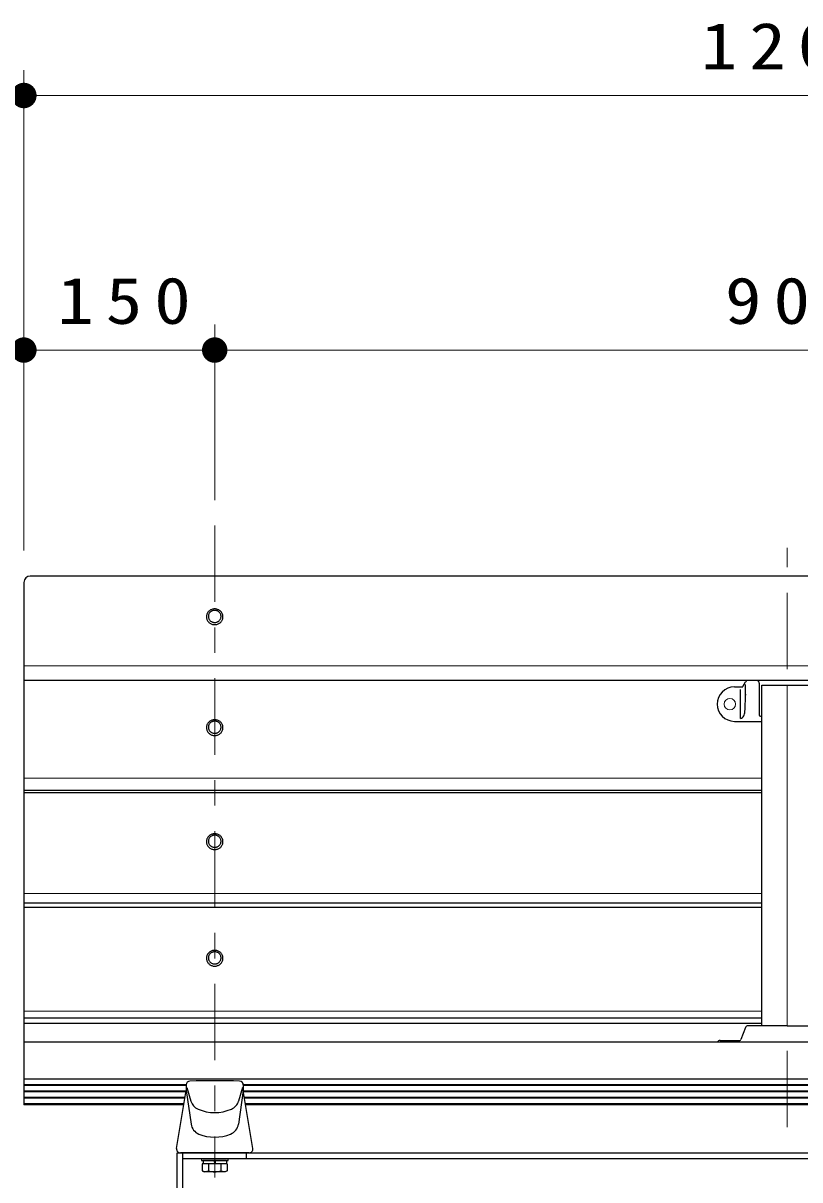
# Model space of a CAD drawing. Units: millimetres on the paper, scale 1:20. Extents: x -385 to 0, y 0 to 267.
# Drawn here: x -288.46 to -257.93, y 131.88 to 177.32 of the extents above; entities that cross this region are included whole.
import ezdxf

# ---------------------------------------------------------------- set-up
doc = ezdxf.new("R2010")
doc.units = ezdxf.units.MM
doc.linetypes.add('USER2', pattern=[6, 3, -1, 1, -1])
doc.layers.add('1_20', color=7, linetype='Continuous', lineweight=25)
doc.styles.add('ＭＳ ゴシック', font='')
doc.styles.get('ＭＳ ゴシック').set_extended_font_data('MS Gothic')

# ---------------------------------------------------------------- blocks, each defined once
blk = doc.blocks.new('filled_dot')
at = {"color": 0, "linetype": 'Continuous', "lineweight": -2, "const_width": 1.25}
blk.add_lwpolyline([(-0.625, 0, 1), (0.625, 0, 1)], format="xyb", close=True, dxfattribs=at)

msp = doc.modelspace()

# ---------------------------------------------------------------- linework, layer by layer
at = {"layer": '1_20', "lineweight": 13}
for p, q in [((-288.425, 156.6), (-288.425, 175.478)), ((-288.425, 174.478), (-228.425, 174.478)), ((-280.925, 158.583), (-280.925, 165.478)), ((-288.425, 164.478), (-280.925, 164.478)), ((-280.925, 164.478), (-235.925, 164.478)), ((-228.425, 152.072), (-288.425, 152.072)), ((-259.425, 147.656), (-288.425, 147.656)), ((-259.425, 143.125), (-288.425, 143.125)), ((-259.425, 138.506), (-288.425, 138.506)), ((-282.05, 135.592), (-288.425, 135.592)), ((-258.425, 135.592), (-279.8, 135.592)), ((-237.05, 135.592), (-258.425, 135.592)), ((-282.05, 135.343), (-288.425, 135.343)), ((-282.099, 135.095), (-288.425, 135.095)), ((-258.425, 135.343), (-279.8, 135.343)), ((-258.425, 135.095), (-279.751, 135.095)), ((-237.05, 135.343), (-258.425, 135.343)), ((-237.099, 135.095), (-258.425, 135.095))]:
    msp.add_line(p, q, dxfattribs=at)
at = {"layer": '1_20', "linetype": 'USER2', "lineweight": 13}
for p, q in [((-280.925, 157.583), (-280.925, 132.01)), ((-258.425, 133.946), (-258.425, 156.709))]:
    msp.add_line(p, q, dxfattribs=at)
at = {"layer": '1_20'}
for p, q in [((-228.675, 155.6), (-288.175, 155.6)), ((-288.425, 155.35), (-288.425, 134.828)), ((-228.425, 151.494), (-288.425, 151.494)), ((-259.425, 147.174), (-288.425, 147.174)), ((-259.425, 147.09), (-288.425, 147.09)), ((-259.425, 142.745), (-288.425, 142.745)), ((-259.425, 142.577), (-288.425, 142.577)), ((-259.425, 138.229), (-288.425, 138.229)), ((-259.425, 138.022), (-288.425, 138.022)), ((-228.425, 137.287), (-288.425, 137.287)), ((-228.425, 135.84), (-288.425, 135.84)), ((-282.05, 135.618), (-288.425, 135.618)), ((-258.425, 135.618), (-279.8, 135.618)), ((-237.05, 135.618), (-258.425, 135.618)), ((-282.05, 135.369), (-288.425, 135.369)), ((-282.095, 135.121), (-288.425, 135.121)), ((-258.425, 135.369), (-279.8, 135.369)), ((-258.425, 135.121), (-279.755, 135.121)), ((-237.05, 135.369), (-258.425, 135.369)), ((-237.095, 135.121), (-258.425, 135.121)), ((-282.135, 134.872), (-288.425, 134.872)), ((-282.143, 134.828), (-288.425, 134.828)), ((-258.425, 134.872), (-279.714, 134.872)), ((-258.425, 134.828), (-279.707, 134.828)), ((-237.135, 134.872), (-258.425, 134.872)), ((-237.143, 134.828), (-258.425, 134.828)), ((-281.45, 132.715), (-280.4, 132.715)), ((-281.45, 132.715), (-281.45, 132.64)), ((-280.4, 132.64), (-280.4, 132.715)), ((-281.45, 132.64), (-280.4, 132.64)), ((-281.385, 132.64), (-281.385, 132.515)), ((-280.465, 132.64), (-281.385, 132.64)), ((-280.465, 132.515), (-281.385, 132.515)), ((-280.958, 132.64), (-280.925, 132.515)), ((-280.925, 132.64), (-280.891, 132.515)), ((-280.465, 132.64), (-280.465, 132.515))]:
    msp.add_line(p, q, dxfattribs=at)
at = {"layer": '1_20', "color": 2}
for p, q in [((-260.163, 151.256), (-260.066, 151.44)), ((-260.061, 150.918), (-260.061, 151.335)), ((-259.621, 151.493), (-259.978, 151.493)), ((-259.521, 151.393), (-259.521, 150.151)), ((-259.425, 137.932), (-259.425, 151.317)), ((-259.425, 151.317), (-257.425, 151.317)), ((-260.5, 151.243), (-260.185, 151.243)), ((-260.257, 150.005), (-260.257, 151.142)), ((-259.471, 150.101), (-259.425, 150.101)), ((-260.5, 149.893), (-259.425, 149.893)), ((-260.062, 137.868), (-260.244, 137.389)), ((-258.425, 137.932), (-259.969, 137.932)), ((-258.425, 137.932), (-256.881, 137.932)), ((-261.064, 137.357), (-260.291, 137.357))]:
    msp.add_line(p, q, dxfattribs=at)
at = {"layer": '1_20', "color": 2, "lineweight": 13}
msp.add_line((-258.425, 137.932), (-258.425, 151.317), dxfattribs=at)
at = {"layer": '1_20', "color": 190}
for p, q in [((-282.05, 135.61), (-282.05, 135.396)), ((-282.022, 135.51), (-281.86, 134.973)), ((-279.827, 135.51), (-279.99, 134.973)), ((-279.8, 135.61), (-279.8, 135.396)), ((-282.423, 133.114), (-282.05, 135.396)), ((-282.05, 135.396), (-281.856, 134.071)), ((-279.8, 135.396), (-279.994, 134.071)), ((-279.427, 133.114), (-279.8, 135.396)), ((-279.575, 132.94), (-282.275, 132.94))]:
    msp.add_line(p, q, dxfattribs=at)
at = {"layer": '1_20', "color": 4, "linetype": 'USER2', "lineweight": 13}
msp.add_line((-280.925, 133.315), (-280.925, 131.974), dxfattribs=at)
at = {"layer": '1_20', "color": 4}
for p, q in [((-282.4, 130.69), (-282.4, 132.94)), ((-282.4, 132.94), (-234.45, 132.94)), ((-282.175, 130.69), (-282.175, 132.94)), ((-282.175, 132.715), (-234.675, 132.715)), ((-279.675, 132.715), (-279.675, 132.94))]:
    msp.add_line(p, q, dxfattribs=at)
at = {"layer": '1_20', "color": 131}
for p, q in [((-280.434, 132.515), (-281.416, 132.515)), ((-281.416, 132.515), (-281.416, 132.24)), ((-281.416, 132.24), (-281.337, 132.195)), ((-281.17, 132.515), (-281.17, 132.24)), ((-280.679, 132.515), (-280.679, 132.24)), ((-280.434, 132.24), (-280.512, 132.195)), ((-280.434, 132.515), (-280.434, 132.24)), ((-280.512, 132.195), (-281.337, 132.195))]:
    msp.add_line(p, q, dxfattribs=at)
at = {"layer": '1_20', "color": 4}
for points in [[(-281.25, 154), (-281.249, 153.973), (-281.245, 153.946), (-281.239, 153.92), (-281.23, 153.894), (-281.219, 153.869), (-281.206, 153.845), (-281.191, 153.823), (-281.174, 153.801), (-281.155, 153.781), (-281.134, 153.763), (-281.111, 153.747), (-281.087, 153.732), (-281.062, 153.72), (-281.036, 153.709), (-281.009, 153.701), (-280.981, 153.695), (-280.953, 153.692), (-280.925, 153.691), (-280.896, 153.692), (-280.868, 153.695), (-280.841, 153.701), (-280.814, 153.709), (-280.787, 153.72), (-280.762, 153.732), (-280.738, 153.747), (-280.716, 153.763), (-280.695, 153.781), (-280.676, 153.801), (-280.659, 153.823), (-280.643, 153.845), (-280.63, 153.869), (-280.619, 153.894), (-280.611, 153.92), (-280.605, 153.946), (-280.601, 153.973), (-280.6, 154), (-280.601, 154.027), (-280.605, 154.054), (-280.611, 154.08), (-280.619, 154.106), (-280.63, 154.13), (-280.643, 154.154), (-280.659, 154.177), (-280.676, 154.199), (-280.695, 154.218), (-280.716, 154.237), (-280.738, 154.253), (-280.762, 154.268), (-280.787, 154.28), (-280.814, 154.29), (-280.841, 154.298), (-280.868, 154.304), (-280.896, 154.308), (-280.925, 154.309), (-280.953, 154.308), (-280.981, 154.304), (-281.009, 154.298), (-281.036, 154.29), (-281.062, 154.28), (-281.087, 154.268), (-281.111, 154.253), (-281.134, 154.237), (-281.155, 154.218), (-281.174, 154.199), (-281.191, 154.177), (-281.206, 154.154), (-281.219, 154.13), (-281.23, 154.106), (-281.239, 154.08), (-281.245, 154.054), (-281.249, 154.027)], [(-281.175, 154.015), (-281.174, 153.995), (-281.171, 153.974), (-281.166, 153.954), (-281.16, 153.934), (-281.151, 153.915), (-281.141, 153.896), (-281.13, 153.879), (-281.116, 153.862), (-281.102, 153.847), (-281.085, 153.833), (-281.068, 153.821), (-281.05, 153.809), (-281.03, 153.8), (-281.01, 153.792), (-280.989, 153.786), (-280.968, 153.781), (-280.947, 153.778), (-280.925, 153.778), (-280.903, 153.778), (-280.881, 153.781), (-280.86, 153.786), (-280.839, 153.792), (-280.819, 153.8), (-280.8, 153.809), (-280.781, 153.821), (-280.764, 153.833), (-280.748, 153.847), (-280.733, 153.862), (-280.72, 153.879), (-280.708, 153.896), (-280.698, 153.915), (-280.69, 153.934), (-280.683, 153.954), (-280.679, 153.974), (-280.676, 153.995), (-280.675, 154.015), (-280.676, 154.036), (-280.679, 154.057), (-280.683, 154.077), (-280.69, 154.097), (-280.698, 154.116), (-280.708, 154.134), (-280.72, 154.152), (-280.733, 154.168), (-280.748, 154.183), (-280.764, 154.197), (-280.781, 154.21), (-280.8, 154.221), (-280.819, 154.231), (-280.839, 154.239), (-280.86, 154.245), (-280.881, 154.249), (-280.903, 154.252), (-280.925, 154.253), (-280.947, 154.252), (-280.968, 154.249), (-280.989, 154.245), (-281.01, 154.239), (-281.03, 154.231), (-281.05, 154.221), (-281.068, 154.21), (-281.085, 154.197), (-281.102, 154.183), (-281.116, 154.168), (-281.13, 154.152), (-281.141, 154.134), (-281.151, 154.116), (-281.16, 154.097), (-281.166, 154.077), (-281.171, 154.057), (-281.174, 154.036)], [(-281.25, 149.647), (-281.249, 149.62), (-281.245, 149.593), (-281.239, 149.567), (-281.23, 149.541), (-281.219, 149.516), (-281.206, 149.492), (-281.191, 149.469), (-281.174, 149.448), (-281.155, 149.428), (-281.134, 149.41), (-281.111, 149.393), (-281.087, 149.379), (-281.062, 149.367), (-281.036, 149.356), (-281.009, 149.348), (-280.981, 149.342), (-280.953, 149.339), (-280.925, 149.338), (-280.896, 149.339), (-280.868, 149.342), (-280.841, 149.348), (-280.814, 149.356), (-280.787, 149.367), (-280.762, 149.379), (-280.738, 149.393), (-280.716, 149.41), (-280.695, 149.428), (-280.676, 149.448), (-280.659, 149.469), (-280.643, 149.492), (-280.63, 149.516), (-280.619, 149.541), (-280.611, 149.567), (-280.605, 149.593), (-280.601, 149.62), (-280.6, 149.647), (-280.601, 149.674), (-280.605, 149.7), (-280.611, 149.727), (-280.619, 149.752), (-280.63, 149.777), (-280.643, 149.801), (-280.659, 149.824), (-280.676, 149.845), (-280.695, 149.865), (-280.716, 149.883), (-280.738, 149.9), (-280.762, 149.914), (-280.787, 149.927), (-280.814, 149.937), (-280.841, 149.945), (-280.868, 149.951), (-280.896, 149.955), (-280.925, 149.956), (-280.953, 149.955), (-280.981, 149.951), (-281.009, 149.945), (-281.036, 149.937), (-281.062, 149.927), (-281.087, 149.914), (-281.111, 149.9), (-281.134, 149.883), (-281.155, 149.865), (-281.174, 149.845), (-281.191, 149.824), (-281.206, 149.801), (-281.219, 149.777), (-281.23, 149.752), (-281.239, 149.727), (-281.245, 149.7), (-281.249, 149.674)], [(-281.175, 149.662), (-281.174, 149.641), (-281.171, 149.621), (-281.166, 149.601), (-281.16, 149.581), (-281.151, 149.562), (-281.141, 149.543), (-281.13, 149.526), (-281.116, 149.509), (-281.102, 149.494), (-281.085, 149.48), (-281.068, 149.467), (-281.05, 149.456), (-281.03, 149.447), (-281.01, 149.439), (-280.989, 149.432), (-280.968, 149.428), (-280.947, 149.425), (-280.925, 149.424), (-280.903, 149.425), (-280.881, 149.428), (-280.86, 149.432), (-280.839, 149.439), (-280.819, 149.447), (-280.8, 149.456), (-280.781, 149.467), (-280.764, 149.48), (-280.748, 149.494), (-280.733, 149.509), (-280.72, 149.526), (-280.708, 149.543), (-280.698, 149.562), (-280.69, 149.581), (-280.683, 149.601), (-280.679, 149.621), (-280.676, 149.641), (-280.675, 149.662), (-280.676, 149.683), (-280.679, 149.703), (-280.683, 149.724), (-280.69, 149.743), (-280.698, 149.763), (-280.708, 149.781), (-280.72, 149.799), (-280.733, 149.815), (-280.748, 149.83), (-280.764, 149.844), (-280.781, 149.857), (-280.8, 149.868), (-280.819, 149.878), (-280.839, 149.886), (-280.86, 149.892), (-280.881, 149.896), (-280.903, 149.899), (-280.925, 149.9), (-280.947, 149.899), (-280.968, 149.896), (-280.989, 149.892), (-281.01, 149.886), (-281.03, 149.878), (-281.05, 149.868), (-281.068, 149.857), (-281.085, 149.844), (-281.102, 149.83), (-281.116, 149.815), (-281.13, 149.799), (-281.141, 149.781), (-281.151, 149.763), (-281.16, 149.743), (-281.166, 149.724), (-281.171, 149.703), (-281.174, 149.683)], [(-281.25, 145.167), (-281.249, 145.14), (-281.245, 145.113), (-281.239, 145.087), (-281.23, 145.061), (-281.219, 145.036), (-281.206, 145.012), (-281.191, 144.989), (-281.174, 144.968), (-281.155, 144.948), (-281.134, 144.93), (-281.111, 144.914), (-281.087, 144.899), (-281.062, 144.887), (-281.036, 144.876), (-281.009, 144.868), (-280.981, 144.862), (-280.953, 144.859), (-280.925, 144.858), (-280.896, 144.859), (-280.868, 144.862), (-280.841, 144.868), (-280.814, 144.876), (-280.787, 144.887), (-280.762, 144.899), (-280.738, 144.914), (-280.716, 144.93), (-280.695, 144.948), (-280.676, 144.968), (-280.659, 144.989), (-280.643, 145.012), (-280.63, 145.036), (-280.619, 145.061), (-280.611, 145.087), (-280.605, 145.113), (-280.601, 145.14), (-280.6, 145.167), (-280.601, 145.194), (-280.605, 145.22), (-280.611, 145.247), (-280.619, 145.272), (-280.63, 145.297), (-280.643, 145.321), (-280.659, 145.344), (-280.676, 145.365), (-280.695, 145.385), (-280.716, 145.404), (-280.738, 145.42), (-280.762, 145.434), (-280.787, 145.447), (-280.814, 145.457), (-280.841, 145.465), (-280.868, 145.471), (-280.896, 145.475), (-280.925, 145.476), (-280.953, 145.475), (-280.981, 145.471), (-281.009, 145.465), (-281.036, 145.457), (-281.062, 145.447), (-281.087, 145.434), (-281.111, 145.42), (-281.134, 145.404), (-281.155, 145.385), (-281.174, 145.365), (-281.191, 145.344), (-281.206, 145.321), (-281.219, 145.297), (-281.23, 145.272), (-281.239, 145.247), (-281.245, 145.22), (-281.249, 145.194)], [(-281.175, 145.182), (-281.174, 145.161), (-281.171, 145.141), (-281.166, 145.121), (-281.16, 145.101), (-281.151, 145.082), (-281.141, 145.063), (-281.13, 145.046), (-281.116, 145.029), (-281.102, 145.014), (-281.085, 145), (-281.068, 144.987), (-281.05, 144.976), (-281.03, 144.967), (-281.01, 144.959), (-280.989, 144.953), (-280.968, 144.948), (-280.947, 144.945), (-280.925, 144.944), (-280.903, 144.945), (-280.881, 144.948), (-280.86, 144.953), (-280.839, 144.959), (-280.819, 144.967), (-280.8, 144.976), (-280.781, 144.987), (-280.764, 145), (-280.748, 145.014), (-280.733, 145.029), (-280.72, 145.046), (-280.708, 145.063), (-280.698, 145.082), (-280.69, 145.101), (-280.683, 145.121), (-280.679, 145.141), (-280.676, 145.161), (-280.675, 145.182), (-280.676, 145.203), (-280.679, 145.224), (-280.683, 145.244), (-280.69, 145.264), (-280.698, 145.283), (-280.708, 145.301), (-280.72, 145.319), (-280.733, 145.335), (-280.748, 145.35), (-280.764, 145.364), (-280.781, 145.377), (-280.8, 145.388), (-280.819, 145.398), (-280.839, 145.406), (-280.86, 145.412), (-280.881, 145.416), (-280.903, 145.419), (-280.925, 145.42), (-280.947, 145.419), (-280.968, 145.416), (-280.989, 145.412), (-281.01, 145.406), (-281.03, 145.398), (-281.05, 145.388), (-281.068, 145.377), (-281.085, 145.364), (-281.102, 145.35), (-281.116, 145.335), (-281.13, 145.319), (-281.141, 145.301), (-281.151, 145.283), (-281.16, 145.264), (-281.166, 145.244), (-281.171, 145.224), (-281.174, 145.203)], [(-281.25, 140.586), (-281.249, 140.56), (-281.245, 140.533), (-281.239, 140.506), (-281.23, 140.481), (-281.219, 140.456), (-281.206, 140.432), (-281.191, 140.409), (-281.174, 140.388), (-281.155, 140.368), (-281.134, 140.35), (-281.111, 140.333), (-281.087, 140.319), (-281.062, 140.306), (-281.036, 140.296), (-281.009, 140.288), (-280.981, 140.282), (-280.953, 140.279), (-280.925, 140.277), (-280.896, 140.279), (-280.868, 140.282), (-280.841, 140.288), (-280.814, 140.296), (-280.787, 140.306), (-280.762, 140.319), (-280.738, 140.333), (-280.716, 140.35), (-280.695, 140.368), (-280.676, 140.388), (-280.659, 140.409), (-280.643, 140.432), (-280.63, 140.456), (-280.619, 140.481), (-280.611, 140.506), (-280.605, 140.533), (-280.601, 140.56), (-280.6, 140.586), (-280.601, 140.613), (-280.605, 140.64), (-280.611, 140.666), (-280.619, 140.692), (-280.63, 140.717), (-280.643, 140.741), (-280.659, 140.764), (-280.676, 140.785), (-280.695, 140.805), (-280.716, 140.823), (-280.738, 140.84), (-280.762, 140.854), (-280.787, 140.867), (-280.814, 140.877), (-280.841, 140.885), (-280.868, 140.891), (-280.896, 140.894), (-280.925, 140.896), (-280.953, 140.894), (-280.981, 140.891), (-281.009, 140.885), (-281.036, 140.877), (-281.062, 140.867), (-281.087, 140.854), (-281.111, 140.84), (-281.134, 140.823), (-281.155, 140.805), (-281.174, 140.785), (-281.191, 140.764), (-281.206, 140.741), (-281.219, 140.717), (-281.23, 140.692), (-281.239, 140.666), (-281.245, 140.64), (-281.249, 140.613)], [(-281.175, 140.602), (-281.174, 140.581), (-281.171, 140.561), (-281.166, 140.54), (-281.16, 140.521), (-281.151, 140.501), (-281.141, 140.483), (-281.13, 140.466), (-281.116, 140.449), (-281.102, 140.434), (-281.085, 140.42), (-281.068, 140.407), (-281.05, 140.396), (-281.03, 140.386), (-281.01, 140.379), (-280.989, 140.372), (-280.968, 140.368), (-280.947, 140.365), (-280.925, 140.364), (-280.903, 140.365), (-280.881, 140.368), (-280.86, 140.372), (-280.839, 140.379), (-280.819, 140.386), (-280.8, 140.396), (-280.781, 140.407), (-280.764, 140.42), (-280.748, 140.434), (-280.733, 140.449), (-280.72, 140.466), (-280.708, 140.483), (-280.698, 140.501), (-280.69, 140.521), (-280.683, 140.54), (-280.679, 140.561), (-280.676, 140.581), (-280.675, 140.602), (-280.676, 140.623), (-280.679, 140.643), (-280.683, 140.663), (-280.69, 140.683), (-280.698, 140.702), (-280.708, 140.721), (-280.72, 140.738), (-280.733, 140.755), (-280.748, 140.77), (-280.764, 140.784), (-280.781, 140.797), (-280.8, 140.808), (-280.819, 140.817), (-280.839, 140.825), (-280.86, 140.832), (-280.881, 140.836), (-280.903, 140.839), (-280.925, 140.84), (-280.947, 140.839), (-280.968, 140.836), (-280.989, 140.832), (-281.01, 140.825), (-281.03, 140.817), (-281.05, 140.808), (-281.068, 140.797), (-281.085, 140.784), (-281.102, 140.77), (-281.116, 140.755), (-281.13, 140.738), (-281.141, 140.721), (-281.151, 140.702), (-281.16, 140.683), (-281.166, 140.663), (-281.171, 140.643), (-281.174, 140.623)]]:
    msp.add_lwpolyline(points, close=True, dxfattribs=at)
at = {"layer": '1_20', "color": 2}
msp.add_lwpolyline([(-260.257, 150.005), (-260.219, 150.023), (-260.184, 150.046), (-260.154, 150.073), (-260.129, 150.106), (-260.112, 150.142), (-260.1, 150.184), (-260.092, 150.233), (-260.086, 150.289), (-260.081, 150.358), (-260.077, 150.434), (-260.073, 150.514), (-260.07, 150.595), (-260.068, 150.676), (-260.066, 150.751), (-260.064, 150.82), (-260.063, 150.878), (-260.062, 150.924), (-260.061, 150.953), (-260.061, 150.964), (-260.061, 150.953), (-260.061, 150.918)], dxfattribs=at)
at = {"layer": '1_20', "color": 2, "lineweight": 13}
msp.add_circle((-260.675, 150.568), 0.225, dxfattribs=at)
at = {"layer": '1_20'}
msp.add_arc((-288.175, 155.35), 0.25, 90, 180, dxfattribs=at)
at = {"layer": '1_20', "color": 2}
for centre, radius, start, end in [((-259.978, 151.393), 0.1, 90, 152.1325), ((-259.621, 151.393), 0.1, 0, 90), ((-260.5, 150.568), 0.675, 90, 270), ((-260.185, 151.268), 0.025, 270, 332.1325), ((-259.471, 150.151), 0.05, 180, 270), ((-259.969, 137.832), 0.1, 90, 159.2031), ((-261.064, 137.257), 0.1, 90, 162.3379), ((-260.291, 137.407), 0.05, 270, 339.2031)]:
    msp.add_arc(centre, radius, start, end, dxfattribs=at)
at = {"layer": '1_20', "color": 190}
for centre, radius, start, end in [((-281.9, 135.61), 0.15, 91.6239, 180), ((-280.925, 101.218), 34.556, 88.3761, 91.6239), ((-279.95, 135.61), 0.15, 0, 88.3761), ((-281.381, 135.118), 0.5, 196.8037, 246.742), ((-280.468, 135.118), 0.5, 293.258, 343.1963), ((-280.925, 136.18), 1.656, 246.742, 293.258), ((-281.361, 134.144), 0.5, 188.3361, 247.8333), ((-280.489, 134.144), 0.5, 292.1667, 351.6639), ((-280.925, 135.215), 1.656, 247.8333, 292.1667), ((-282.275, 133.09), 0.15, 170.7133, 270), ((-279.575, 133.09), 0.15, 270, 9.2867)]:
    msp.add_arc(centre, radius, start, end, dxfattribs=at)
at = {"layer": '1_20', "color": 131}
for centre, radius, start, end in [((-281.293, 132.453), 0.245, 240, 300), ((-280.925, 132.884), 0.689, 249.136, 290.864), ((-280.557, 132.453), 0.245, 240, 300)]:
    msp.add_arc(centre, radius, start, end, dxfattribs=at)

# ---------------------------------------------------------------- block references
at = {"layer": '1_20', "lineweight": 13, "xscale": 0.4, "yscale": 0.4}
for p in [(-288.425, 174.478), (-288.425, 164.478), (-280.925, 164.478)]:
    msp.add_blockref('filled_dot', p, dxfattribs=at)
at = {"layer": '1_20', "lineweight": 13, "xscale": 0.4, "yscale": 0.4, "rotation": 180}
msp.add_blockref('filled_dot', (-280.925, 164.478), dxfattribs=at)

# ---------------------------------------------------------------- texts
at = {"layer": '1_20', "char_height": 1.833, "attachment_point": 8, "style": 'ＭＳ ゴシック'}
for s, insert in [('\\T1.33;\\W1.15;1200', (-258.004, 175.478)), ('\\T1.33;\\W1.15;150', (-284.254, 165.478)), ('\\T1.33;\\W1.15;900', (-258.008, 165.478))]:
    msp.add_mtext(s, dxfattribs=dict(at, insert=insert))

doc.saveas('drawing.dxf')
